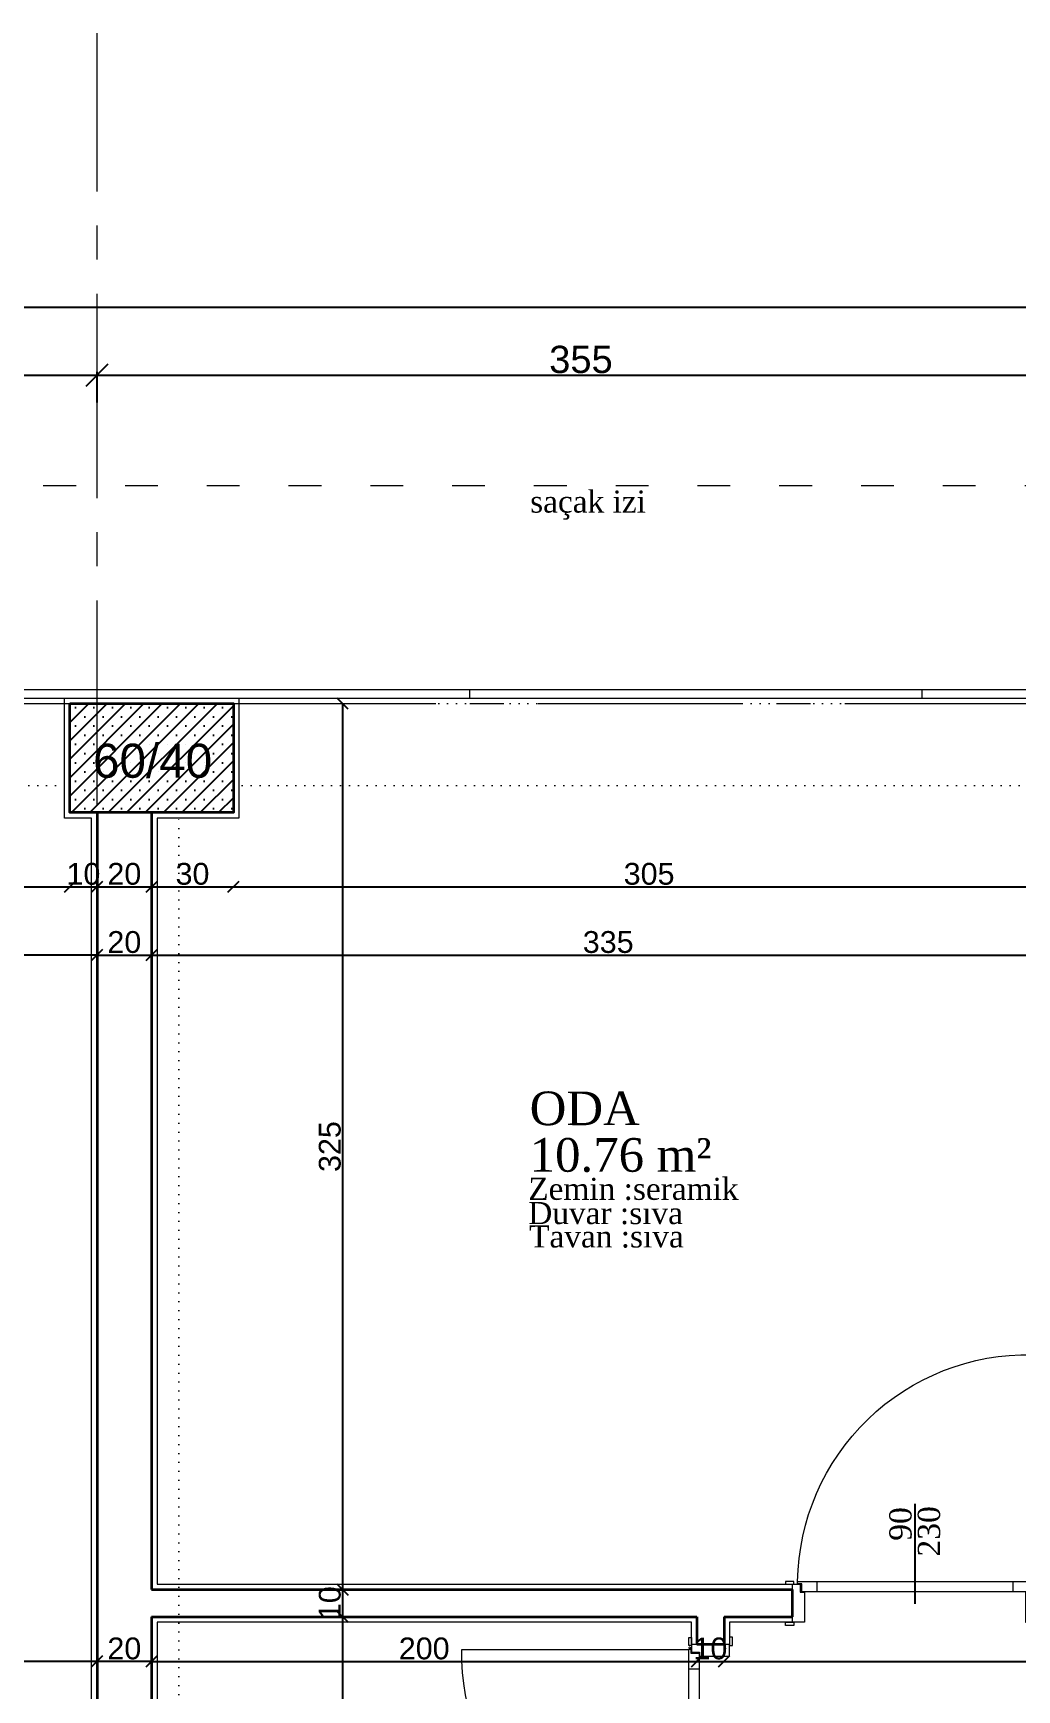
# Model space of a CAD drawing. Header units: centimetres. Extents: x 14449 to 53524, y -19051 to -10746.
# Drawn here: x 33404 to 33765, y -11780 to -11172 of the extents above; entities that cross this region are included whole.
import ezdxf

# ---------------------------------------------------------------- set-up
doc = ezdxf.new("R2010")
doc.units = ezdxf.units.CM
for name, pattern in [('ACAD_ISO03W100', [30, 12, -18]), ('CENTER2', [112.5, 75, -12.5, 12.5, -12.5]), ('DOT2', [3.175, 0, -3.175])]:
    doc.linetypes.add(name, pattern=pattern)
doc.layers.add('Kapi_Pencere', color=7, linetype='Continuous')
for name, color, linetype, lineweight in [('P-AKS', 255, 'Continuous', 5), ('P-KİRİŞ', 130, 'DOT2', 5), ('P-KOLON', 255, 'Continuous', 35), ('P-TARAMA', 252, 'Continuous', 5), ('P-ÖLÇÜ DIŞ', 245, 'Continuous', 9), ('P-ÖLÇÜ İÇ', 243, 'Continuous', 0), ('rtm-duv tugla', 22, 'Continuous', 35), ('rtm-kapı-ahsap', 35, 'Continuous', 13), ('rtm-mhl-yazı-malzeme', 7, 'Continuous', 13), ('rtm-pen-ahsap', 35, 'Continuous', 13), ('rtm-sıva', 252, 'Continuous', 15)]:
    doc.layers.add(name, color=color, linetype=linetype, lineweight=lineweight)
doc.styles.add('arial_1_18', font='arial.ttf', dxfattribs={"height": 0.2})
doc.styles.get("Standard").update_dxf_attribs({"font": 'arial.ttf'})
doc.styles.add('ölçü', font='times.ttf', dxfattribs={"height": 10})
doc.dimstyles.new('DIŞ ÖLÇÜ', dxfattribs={"dimtxt": 10, "dimasz": 8, "dimexe": 1.25, "dimexo": 0.625, "dimtad": 1, "dimdec": 0, "dimtxsty": 'Standard', "dimblk": 'OBLIQUE', "dimcen": 2.5, "dimse1": 1, "dimse2": 1, "dimclrd": 256, "dimclrt": 256, "dimadec": 0, "dimazin": 0, "dimtfac": 1, "dimtdec": 0, "dimtmove": 0, "dimatfit": 3, "dimldrblk": 'OBLIQUE', "dimfxl": 1, "dimarcsym": 0})
doc.dimstyles.new('İÇ ÖLÇÜ', dxfattribs={"dimtxt": 8, "dimasz": 4, "dimexe": 1.25, "dimexo": 0.625, "dimtad": 1, "dimdec": 0, "dimtxsty": 'Standard', "dimblk": 'OBLIQUE', "dimcen": 2.5, "dimse1": 1, "dimse2": 1, "dimclrd": 256, "dimclrt": 256, "dimadec": 0, "dimazin": 0, "dimtfac": 1, "dimtdec": 0, "dimtmove": 1, "dimatfit": 3, "dimldrblk": 'OBLIQUE', "dimfxl": 1, "dimarcsym": 0})

# ---------------------------------------------------------------- blocks, each defined once
blk = doc.blocks.new('IKUTGK')
at = {"layer": 'P-KİRİŞ'}
for points in [[(34715.47, -7196.1), (35116.89, -7196.1)], [(35176.89, -7196.1), (35786.89, -7196.1)], [(34744.85, -7226.1), (35116.89, -7226.1)], [(35176.89, -7226.1), (35786.89, -7226.1)], [(35126.89, -7661.1), (35126.89, -7236.1)], [(35156.89, -7661.1), (35156.89, -7236.1)]]:
    blk.add_lwpolyline(points, dxfattribs=at)
blk = doc.blocks.new('YTHTHTY')
at = {"layer": 'P-TARAMA', "lineweight": -3}
h = blk.add_hatch(dxfattribs=at)
h.set_pattern_fill('SACNCR', color=256, scale=2, style=0)
h.paths.add_polyline_path([(31025.2, -9036.94), (31025.2, -8996.94), (30965.2, -8996.94), (30965.2, -9036.94)])
at = {"layer": 'P-KOLON', "linetype": 'Continuous'}
blk.add_lwpolyline([(30965.2, -8996.94), (31025.2, -8996.94), (31025.2, -9036.94), (30965.2, -9036.94)], close=True, dxfattribs=at)
at = {"layer": 'P-KOLON', "linetype": 'Continuous', "style": 'arial_1_18'}
blk.add_text('60/40', height=12.5, dxfattribs=at).set_placement((30973.71, -9024.15))
blk = doc.blocks.new('YTUJ7U')
at = {"layer": 'P-AKS', "linetype": 'CENTER2'}
for points in [[(26460.62, -9962.63), (26460.62, -8554.55)], [(25834.86, -8800.51), (29322.56, -8800.51)]]:
    blk.add_lwpolyline(points, dxfattribs=at)
blk = doc.blocks.new('KAPI')
at = {"layer": 'rtm-kapı-ahsap'}
for p, q in [((8056.48, 304.69), (8056.48, 307.73)), ((8056.48, 307.73), (8057.45, 307.73)), ((8057.45, 304.69), (8056.48, 304.69)), ((8057.45, 307.73), (8057.45, 304.69)), ((8057.45, 305.26), (8057.45, 302.29)), ((8057.45, 305.26), (8071.45, 305.26)), ((8072.58, 307.78), (8071.45, 307.78)), ((8071.45, 307.78), (8071.45, 304.69)), ((8071.45, 300.8), (8071.45, 305.26)), ((8071.45, 304.69), (8072.58, 304.69)), ((8072.58, 304.69), (8072.58, 307.78)), ((8056.46, 303.27), (8056.46, 217.24)), ((8057.45, 303.27), (8056.46, 303.27)), ((8057.39, 301.77), (8057.39, 303.27)), ((8060.28, 301.77), (8057.39, 301.77)), ((8057.45, 302.29), (8060.42, 302.29)), ((8060.28, 218.74), (8060.28, 301.77)), ((8060.42, 302.29), (8060.42, 300.8)), ((8060.42, 300.8), (8071.45, 300.8)), ((8056.46, 296.2), (8060.28, 296.2)), ((8056.46, 224.31), (8060.28, 224.31)), ((8060.42, 218.23), (8060.42, 219.71)), ((8060.42, 219.71), (8071.45, 219.71)), ((8071.45, 219.71), (8071.45, 215.26)), ((7973.28, 217.24), (8056.46, 217.24)), ((8057.45, 217.24), (8056.46, 217.24)), ((8056.48, 215.82), (8056.48, 212.78)), ((8057.45, 215.82), (8056.48, 215.82)), ((8056.48, 212.78), (8057.45, 212.78)), ((8057.39, 218.74), (8057.39, 217.24)), ((8060.28, 218.74), (8057.39, 218.74)), ((8057.45, 218.23), (8060.42, 218.23)), ((8057.45, 215.26), (8057.45, 218.23)), ((8057.45, 212.78), (8057.45, 215.82)), ((8057.45, 215.26), (8071.45, 215.26)), ((8071.45, 215.82), (8072.58, 215.82)), ((8071.45, 212.73), (8071.45, 215.82)), ((8072.58, 212.73), (8071.45, 212.73)), ((8072.58, 215.82), (8072.58, 212.73))]:
    blk.add_line(p, q, dxfattribs=at)
at = {"layer": 'rtm-kapı-ahsap', "const_width": 0.388}
blk.add_lwpolyline([(8056.86, 216.32, 1), (8056.86, 216.92, 1)], format="xyb", close=True, dxfattribs=at)
at = {"layer": 'rtm-kapı-ahsap'}
blk.add_arc((8057.71, 218.83), 84.45, 90.85375, 181.07615, dxfattribs=at)
blk = doc.blocks.new('_Oblique')
at = {"color": 0, "linetype": 'ByBlock', "lineweight": -2}
blk.add_line((-0.5, -0.5), (0.5, 0.5), dxfattribs=at)
blk = doc.blocks.new('*D4773')
at = {"layer": 'Defpoints', "color": 0, "transparency": 16777216}
for p in [(36102.89, -11272.58), (33016.48, -11284.75), (36102.89, -11284.75)]:
    blk.add_point(p, dxfattribs=at)
at = {"layer": 'P-ÖLÇÜ DIŞ', "color": 0, "lineweight": -2, "transparency": 16777216}
for p, q in [((33016.48, -11282.58), (33016.48, -11271.33)), ((36102.89, -11282.58), (36102.89, -11271.33))]:
    blk.add_line(p, q, dxfattribs=at)
at = {"layer": 'P-ÖLÇÜ DIŞ', "lineweight": -2, "transparency": 16777216}
blk.add_line((33016.48, -11272.58), (36102.89, -11272.58), dxfattribs=at)
at = {"layer": 'P-ÖLÇÜ DIŞ', "lineweight": -2, "transparency": 16777216, "xscale": 8, "yscale": 8, "zscale": 8, "rotation": 180}
blk.add_blockref('_Oblique', (33016.48, -11272.58), dxfattribs=at)
at = {"layer": 'P-ÖLÇÜ DIŞ', "lineweight": -2, "transparency": 16777216, "xscale": 8, "yscale": 8, "zscale": 8}
blk.add_blockref('_Oblique', (36102.89, -11272.58), dxfattribs=at)
at = {"layer": 'P-ÖLÇÜ DIŞ', "transparency": 16777216, "insert": (34559.69, -11266.85), "char_height": 10, "attachment_point": 5}
blk.add_mtext('3086', dxfattribs=at)
blk = doc.blocks.new('*D4774')
at = {"layer": 'Defpoints', "color": 0, "transparency": 16777216}
for p in [(33427.89, -11297.58), (33307.89, -11309.75), (33427.89, -11309.75)]:
    blk.add_point(p, dxfattribs=at)
at = {"layer": 'P-ÖLÇÜ DIŞ', "color": 0, "lineweight": -2, "transparency": 16777216}
for p, q in [((33307.89, -11307.58), (33307.89, -11296.33)), ((33427.89, -11307.58), (33427.89, -11296.33))]:
    blk.add_line(p, q, dxfattribs=at)
at = {"layer": 'P-ÖLÇÜ DIŞ', "lineweight": -2, "transparency": 16777216}
blk.add_line((33307.89, -11297.58), (33427.89, -11297.58), dxfattribs=at)
at = {"layer": 'P-ÖLÇÜ DIŞ', "lineweight": -2, "transparency": 16777216, "xscale": 8, "yscale": 8, "zscale": 8, "rotation": 180}
blk.add_blockref('_Oblique', (33307.89, -11297.58), dxfattribs=at)
at = {"layer": 'P-ÖLÇÜ DIŞ', "lineweight": -2, "transparency": 16777216, "xscale": 8, "yscale": 8, "zscale": 8}
blk.add_blockref('_Oblique', (33427.89, -11297.58), dxfattribs=at)
at = {"layer": 'P-ÖLÇÜ DIŞ', "transparency": 16777216, "insert": (33367.89, -11291.85), "char_height": 10, "attachment_point": 5}
blk.add_mtext('120', dxfattribs=at)
blk = doc.blocks.new('*D4775')
at = {"layer": 'Defpoints', "color": 0, "transparency": 16777216}
for p in [(33782.89, -11297.58), (33427.89, -11309.75), (33782.89, -11311.75)]:
    blk.add_point(p, dxfattribs=at)
at = {"layer": 'P-ÖLÇÜ DIŞ', "color": 0, "lineweight": -2, "transparency": 16777216}
for p, q in [((33427.89, -11307.58), (33427.89, -11296.33)), ((33782.89, -11307.58), (33782.89, -11296.33))]:
    blk.add_line(p, q, dxfattribs=at)
at = {"layer": 'P-ÖLÇÜ DIŞ', "lineweight": -2, "transparency": 16777216}
blk.add_line((33427.89, -11297.58), (33782.89, -11297.58), dxfattribs=at)
at = {"layer": 'P-ÖLÇÜ DIŞ', "lineweight": -2, "transparency": 16777216, "xscale": 8, "yscale": 8, "zscale": 8, "rotation": 180}
blk.add_blockref('_Oblique', (33427.89, -11297.58), dxfattribs=at)
at = {"layer": 'P-ÖLÇÜ DIŞ', "lineweight": -2, "transparency": 16777216, "xscale": 8, "yscale": 8, "zscale": 8}
blk.add_blockref('_Oblique', (33782.89, -11297.58), dxfattribs=at)
at = {"layer": 'P-ÖLÇÜ DIŞ', "transparency": 16777216, "insert": (33605.39, -11291.85), "char_height": 10, "attachment_point": 5}
blk.add_mtext('355', dxfattribs=at)
blk = doc.blocks.new('*D4697')
at = {"layer": 'Defpoints', "color": 0, "lineweight": 30, "transparency": 16777216}
for p in [(33045.21, -11485.27), (33417.89, -11485.25), (33417.89, -11485.27)]:
    blk.add_point(p, dxfattribs=at)
at = {"layer": 'P-ÖLÇÜ İÇ', "lineweight": -2, "transparency": 16777216}
blk.add_line((33045.21, -11485.25), (33417.89, -11485.25), dxfattribs=at)
at = {"layer": 'P-ÖLÇÜ İÇ', "lineweight": -2, "transparency": 16777216, "xscale": 4, "yscale": 4, "zscale": 4, "rotation": 180}
blk.add_blockref('_Oblique', (33045.21, -11485.25), dxfattribs=at)
at = {"layer": 'P-ÖLÇÜ İÇ', "lineweight": -2, "transparency": 16777216, "xscale": 4, "yscale": 4, "zscale": 4}
blk.add_blockref('_Oblique', (33417.89, -11485.25), dxfattribs=at)
at = {"layer": 'P-ÖLÇÜ İÇ', "transparency": 16777216, "insert": (33231.55, -11480.54), "char_height": 8, "attachment_point": 5}
blk.add_mtext('373', dxfattribs=at)
blk = doc.blocks.new('*D4698')
at = {"layer": 'Defpoints', "color": 0, "lineweight": 30, "transparency": 16777216}
for p in [(33417.89, -11485.27), (33427.89, -11485.25), (33427.89, -11485.25)]:
    blk.add_point(p, dxfattribs=at)
at = {"layer": 'P-ÖLÇÜ İÇ', "lineweight": -2, "transparency": 16777216}
blk.add_line((33417.89, -11485.25), (33427.89, -11485.25), dxfattribs=at)
at = {"layer": 'P-ÖLÇÜ İÇ', "lineweight": -2, "transparency": 16777216, "xscale": 4, "yscale": 4, "zscale": 4, "rotation": 180}
blk.add_blockref('_Oblique', (33417.89, -11485.25), dxfattribs=at)
at = {"layer": 'P-ÖLÇÜ İÇ', "lineweight": -2, "transparency": 16777216, "xscale": 4, "yscale": 4, "zscale": 4}
blk.add_blockref('_Oblique', (33427.89, -11485.25), dxfattribs=at)
at = {"layer": 'P-ÖLÇÜ İÇ', "transparency": 16777216, "insert": (33422.89, -11480.54), "char_height": 8, "attachment_point": 5}
blk.add_mtext('10', dxfattribs=at)
blk = doc.blocks.new('*D4699')
at = {"layer": 'Defpoints', "color": 0, "lineweight": 30, "transparency": 16777216}
for p in [(33427.89, -11485.25), (33447.89, -11485.25), (33447.89, -11485.25)]:
    blk.add_point(p, dxfattribs=at)
at = {"layer": 'P-ÖLÇÜ İÇ', "lineweight": -2, "transparency": 16777216}
blk.add_line((33427.89, -11485.25), (33447.89, -11485.25), dxfattribs=at)
at = {"layer": 'P-ÖLÇÜ İÇ', "lineweight": -2, "transparency": 16777216, "xscale": 4, "yscale": 4, "zscale": 4, "rotation": 180}
blk.add_blockref('_Oblique', (33427.89, -11485.25), dxfattribs=at)
at = {"layer": 'P-ÖLÇÜ İÇ', "lineweight": -2, "transparency": 16777216, "xscale": 4, "yscale": 4, "zscale": 4}
blk.add_blockref('_Oblique', (33447.89, -11485.25), dxfattribs=at)
at = {"layer": 'P-ÖLÇÜ İÇ', "transparency": 16777216, "insert": (33437.89, -11480.54), "char_height": 8, "attachment_point": 5}
blk.add_mtext('20', dxfattribs=at)
blk = doc.blocks.new('*D4700')
at = {"layer": 'Defpoints', "color": 0, "lineweight": 30, "transparency": 16777216}
for p in [(33447.89, -11485.25), (33477.89, -11485.25), (33477.89, -11486.69)]:
    blk.add_point(p, dxfattribs=at)
at = {"layer": 'P-ÖLÇÜ İÇ', "lineweight": -2, "transparency": 16777216}
blk.add_line((33447.89, -11485.25), (33477.89, -11485.25), dxfattribs=at)
at = {"layer": 'P-ÖLÇÜ İÇ', "lineweight": -2, "transparency": 16777216, "xscale": 4, "yscale": 4, "zscale": 4, "rotation": 180}
blk.add_blockref('_Oblique', (33447.89, -11485.25), dxfattribs=at)
at = {"layer": 'P-ÖLÇÜ İÇ', "lineweight": -2, "transparency": 16777216, "xscale": 4, "yscale": 4, "zscale": 4}
blk.add_blockref('_Oblique', (33477.89, -11485.25), dxfattribs=at)
at = {"layer": 'P-ÖLÇÜ İÇ', "transparency": 16777216, "insert": (33462.89, -11480.54), "char_height": 8, "attachment_point": 5}
blk.add_mtext('30', dxfattribs=at)
blk = doc.blocks.new('*D4701')
at = {"layer": 'Defpoints', "color": 0, "lineweight": 30, "transparency": 16777216}
for p in [(33782.89, -11485.25), (33782.89, -11485.25), (33477.89, -11486.69)]:
    blk.add_point(p, dxfattribs=at)
at = {"layer": 'P-ÖLÇÜ İÇ', "lineweight": -2, "transparency": 16777216}
blk.add_line((33477.89, -11485.25), (33782.89, -11485.25), dxfattribs=at)
at = {"layer": 'P-ÖLÇÜ İÇ', "lineweight": -2, "transparency": 16777216, "xscale": 4, "yscale": 4, "zscale": 4, "rotation": 180}
blk.add_blockref('_Oblique', (33477.89, -11485.25), dxfattribs=at)
at = {"layer": 'P-ÖLÇÜ İÇ', "lineweight": -2, "transparency": 16777216, "xscale": 4, "yscale": 4, "zscale": 4}
blk.add_blockref('_Oblique', (33782.89, -11485.25), dxfattribs=at)
at = {"layer": 'P-ÖLÇÜ İÇ', "transparency": 16777216, "insert": (33630.39, -11480.54), "char_height": 8, "attachment_point": 5}
blk.add_mtext('305', dxfattribs=at)
blk = doc.blocks.new('*D4706')
at = {"layer": 'Defpoints', "color": 0, "lineweight": 30, "transparency": 16777216}
for p in [(33045.21, -11510.27), (33427.89, -11510.25), (33427.89, -11510.27)]:
    blk.add_point(p, dxfattribs=at)
at = {"layer": 'P-ÖLÇÜ İÇ', "lineweight": -2, "transparency": 16777216}
blk.add_line((33045.21, -11510.25), (33427.89, -11510.25), dxfattribs=at)
at = {"layer": 'P-ÖLÇÜ İÇ', "lineweight": -2, "transparency": 16777216, "xscale": 4, "yscale": 4, "zscale": 4, "rotation": 180}
blk.add_blockref('_Oblique', (33045.21, -11510.25), dxfattribs=at)
at = {"layer": 'P-ÖLÇÜ İÇ', "lineweight": -2, "transparency": 16777216, "xscale": 4, "yscale": 4, "zscale": 4}
blk.add_blockref('_Oblique', (33427.89, -11510.25), dxfattribs=at)
at = {"layer": 'P-ÖLÇÜ İÇ', "transparency": 16777216, "insert": (33236.55, -11505.54), "char_height": 8, "attachment_point": 5}
blk.add_mtext('383', dxfattribs=at)
blk = doc.blocks.new('*D4838')
at = {"layer": 'Defpoints', "color": 0, "lineweight": 30, "transparency": 16777216}
for p in [(33427.89, -11510.27), (33447.89, -11510.27), (33447.89, -11510.27)]:
    blk.add_point(p, dxfattribs=at)
at = {"layer": 'P-ÖLÇÜ İÇ', "lineweight": -2, "transparency": 16777216}
blk.add_line((33427.89, -11510.27), (33447.89, -11510.27), dxfattribs=at)
at = {"layer": 'P-ÖLÇÜ İÇ', "lineweight": -2, "transparency": 16777216, "xscale": 4, "yscale": 4, "zscale": 4, "rotation": 180}
blk.add_blockref('_Oblique', (33427.89, -11510.27), dxfattribs=at)
at = {"layer": 'P-ÖLÇÜ İÇ', "lineweight": -2, "transparency": 16777216, "xscale": 4, "yscale": 4, "zscale": 4}
blk.add_blockref('_Oblique', (33447.89, -11510.27), dxfattribs=at)
at = {"layer": 'P-ÖLÇÜ İÇ', "transparency": 16777216, "insert": (33437.89, -11505.56), "char_height": 8, "attachment_point": 5}
blk.add_mtext('20', dxfattribs=at)
blk = doc.blocks.new('*D4839')
at = {"layer": 'Defpoints', "color": 0, "lineweight": 30, "transparency": 16777216}
for p in [(33447.89, -11510.27), (33782.89, -11510.27), (33782.89, -11510.27)]:
    blk.add_point(p, dxfattribs=at)
at = {"layer": 'P-ÖLÇÜ İÇ', "lineweight": -2, "transparency": 16777216}
blk.add_line((33447.89, -11510.27), (33782.89, -11510.27), dxfattribs=at)
at = {"layer": 'P-ÖLÇÜ İÇ', "lineweight": -2, "transparency": 16777216, "xscale": 4, "yscale": 4, "zscale": 4, "rotation": 180}
blk.add_blockref('_Oblique', (33447.89, -11510.27), dxfattribs=at)
at = {"layer": 'P-ÖLÇÜ İÇ', "lineweight": -2, "transparency": 16777216, "xscale": 4, "yscale": 4, "zscale": 4}
blk.add_blockref('_Oblique', (33782.89, -11510.27), dxfattribs=at)
at = {"layer": 'P-ÖLÇÜ İÇ', "transparency": 16777216, "insert": (33615.39, -11505.56), "char_height": 8, "attachment_point": 5}
blk.add_mtext('335', dxfattribs=at)
blk = doc.blocks.new('*D4737')
at = {"layer": 'Defpoints', "color": 0, "lineweight": 30, "transparency": 16777216}
for p in [(33518, -11753.05), (33518, -11753.05), (33518, -11903.05)]:
    blk.add_point(p, dxfattribs=at)
at = {"layer": 'P-ÖLÇÜ İÇ', "lineweight": -2, "transparency": 16777216}
blk.add_line((33518, -11903.05), (33518, -11753.05), dxfattribs=at)
at = {"layer": 'P-ÖLÇÜ İÇ', "lineweight": -2, "transparency": 16777216, "xscale": 4, "yscale": 4, "zscale": 4}
for p, rotation in [((33518, -11753.05), 90), ((33518, -11903.05), 270)]:
    blk.add_blockref('_Oblique', p, dxfattribs=dict(at, rotation=rotation))
at = {"layer": 'P-ÖLÇÜ İÇ', "transparency": 16777216, "insert": (33513.29, -11828.05), "char_height": 8, "attachment_point": 5, "rotation": 90}
blk.add_mtext('150', dxfattribs=at)
blk = doc.blocks.new('*D4738')
at = {"layer": 'Defpoints', "color": 0, "lineweight": 30, "transparency": 16777216}
for p in [(33518, -11743.05), (33518, -11743.05), (33518, -11753.05)]:
    blk.add_point(p, dxfattribs=at)
at = {"layer": 'P-ÖLÇÜ İÇ', "lineweight": -2, "transparency": 16777216}
blk.add_line((33518, -11753.05), (33518, -11743.05), dxfattribs=at)
at = {"layer": 'P-ÖLÇÜ İÇ', "lineweight": -2, "transparency": 16777216, "xscale": 4, "yscale": 4, "zscale": 4}
for p, rotation in [((33518, -11743.05), 90), ((33518, -11753.05), 270)]:
    blk.add_blockref('_Oblique', p, dxfattribs=dict(at, rotation=rotation))
at = {"layer": 'P-ÖLÇÜ İÇ', "transparency": 16777216, "insert": (33513.29, -11748.05), "char_height": 8, "attachment_point": 5, "rotation": 90}
blk.add_mtext('10', dxfattribs=at)
blk = doc.blocks.new('*D4716')
at = {"layer": 'Defpoints', "color": 0, "lineweight": 30, "transparency": 16777216}
for p in [(33518, -11418.05), (33518, -11418.05), (33518, -11743.05)]:
    blk.add_point(p, dxfattribs=at)
at = {"layer": 'P-ÖLÇÜ İÇ', "lineweight": -2, "transparency": 16777216}
blk.add_line((33518, -11743.05), (33518, -11418.05), dxfattribs=at)
at = {"layer": 'P-ÖLÇÜ İÇ', "lineweight": -2, "transparency": 16777216, "xscale": 4, "yscale": 4, "zscale": 4}
for p, rotation in [((33518, -11418.05), 90), ((33518, -11743.05), 270)]:
    blk.add_blockref('_Oblique', p, dxfattribs=dict(at, rotation=rotation))
at = {"layer": 'P-ÖLÇÜ İÇ', "transparency": 16777216, "insert": (33513.29, -11580.55), "char_height": 8, "attachment_point": 5, "rotation": 90}
blk.add_mtext('325', dxfattribs=at)
blk = doc.blocks.new('*D4874')
at = {"layer": 'Defpoints', "color": 0, "lineweight": 30, "transparency": 16777216}
for p in [(33447.89, -11768.38), (33647.89, -11768.38), (33647.89, -11769.41)]:
    blk.add_point(p, dxfattribs=at)
at = {"layer": 'P-ÖLÇÜ İÇ', "lineweight": -2, "transparency": 16777216}
blk.add_line((33447.89, -11769.41), (33647.89, -11769.41), dxfattribs=at)
at = {"layer": 'P-ÖLÇÜ İÇ', "lineweight": -2, "transparency": 16777216, "xscale": 4, "yscale": 4, "zscale": 4, "rotation": 180}
blk.add_blockref('_Oblique', (33447.89, -11769.41), dxfattribs=at)
at = {"layer": 'P-ÖLÇÜ İÇ', "lineweight": -2, "transparency": 16777216, "xscale": 4, "yscale": 4, "zscale": 4}
blk.add_blockref('_Oblique', (33647.89, -11769.41), dxfattribs=at)
at = {"layer": 'P-ÖLÇÜ İÇ', "transparency": 16777216, "insert": (33547.89, -11764.7), "char_height": 8, "attachment_point": 5}
blk.add_mtext('200', dxfattribs=at)
blk = doc.blocks.new('*D4717')
at = {"layer": 'Defpoints', "color": 0, "lineweight": 30, "transparency": 16777216}
for p in [(33647.89, -11768.38), (33657.89, -11769.41), (33657.89, -11771.1)]:
    blk.add_point(p, dxfattribs=at)
at = {"layer": 'P-ÖLÇÜ İÇ', "lineweight": -2, "transparency": 16777216}
blk.add_line((33647.89, -11769.41), (33657.89, -11769.41), dxfattribs=at)
at = {"layer": 'P-ÖLÇÜ İÇ', "lineweight": -2, "transparency": 16777216, "xscale": 4, "yscale": 4, "zscale": 4, "rotation": 180}
blk.add_blockref('_Oblique', (33647.89, -11769.41), dxfattribs=at)
at = {"layer": 'P-ÖLÇÜ İÇ', "lineweight": -2, "transparency": 16777216, "xscale": 4, "yscale": 4, "zscale": 4}
blk.add_blockref('_Oblique', (33657.89, -11769.41), dxfattribs=at)
at = {"layer": 'P-ÖLÇÜ İÇ', "transparency": 16777216, "insert": (33652.89, -11764.7), "char_height": 8, "attachment_point": 5}
blk.add_mtext('10', dxfattribs=at)
blk = doc.blocks.new('*D4718')
at = {"layer": 'Defpoints', "color": 0, "lineweight": 30, "transparency": 16777216}
for p in [(33657.89, -11771.1), (34267.89, -11769.41), (34267.89, -11770.97)]:
    blk.add_point(p, dxfattribs=at)
at = {"layer": 'P-ÖLÇÜ İÇ', "lineweight": -2, "transparency": 16777216}
blk.add_line((33657.89, -11769.41), (34267.89, -11769.41), dxfattribs=at)
at = {"layer": 'P-ÖLÇÜ İÇ', "lineweight": -2, "transparency": 16777216, "xscale": 4, "yscale": 4, "zscale": 4, "rotation": 180}
blk.add_blockref('_Oblique', (33657.89, -11769.41), dxfattribs=at)
at = {"layer": 'P-ÖLÇÜ İÇ', "lineweight": -2, "transparency": 16777216, "xscale": 4, "yscale": 4, "zscale": 4}
blk.add_blockref('_Oblique', (34267.89, -11769.41), dxfattribs=at)
at = {"layer": 'P-ÖLÇÜ İÇ', "transparency": 16777216, "insert": (33962.89, -11764.7), "char_height": 8, "attachment_point": 5}
blk.add_mtext('610', dxfattribs=at)
blk = doc.blocks.new('*D4893')
at = {"layer": 'Defpoints', "color": 0, "lineweight": 30, "transparency": 16777216}
for p in [(33427.89, -11769.41), (33427.89, -11769.41), (33447.89, -11769.41)]:
    blk.add_point(p, dxfattribs=at)
at = {"layer": 'P-ÖLÇÜ İÇ', "lineweight": -2, "transparency": 16777216}
blk.add_line((33447.89, -11769.41), (33427.89, -11769.41), dxfattribs=at)
at = {"layer": 'P-ÖLÇÜ İÇ', "lineweight": -2, "transparency": 16777216, "xscale": 4, "yscale": 4, "zscale": 4, "rotation": 180}
blk.add_blockref('_Oblique', (33427.89, -11769.41), dxfattribs=at)
at = {"layer": 'P-ÖLÇÜ İÇ', "lineweight": -2, "transparency": 16777216, "xscale": 4, "yscale": 4, "zscale": 4}
blk.add_blockref('_Oblique', (33447.89, -11769.41), dxfattribs=at)
at = {"layer": 'P-ÖLÇÜ İÇ', "transparency": 16777216, "insert": (33437.89, -11764.7), "char_height": 8, "attachment_point": 5}
blk.add_mtext('20', dxfattribs=at)
blk = doc.blocks.new('*D4894')
at = {"layer": 'Defpoints', "color": 0, "lineweight": 30, "transparency": 16777216}
for p in [(33024.11, -11768.62), (33024.11, -11769.41), (33427.89, -11769.41)]:
    blk.add_point(p, dxfattribs=at)
at = {"layer": 'P-ÖLÇÜ İÇ', "lineweight": -2, "transparency": 16777216}
blk.add_line((33427.89, -11769.41), (33024.11, -11769.41), dxfattribs=at)
at = {"layer": 'P-ÖLÇÜ İÇ', "lineweight": -2, "transparency": 16777216, "xscale": 4, "yscale": 4, "zscale": 4, "rotation": 180}
blk.add_blockref('_Oblique', (33024.11, -11769.41), dxfattribs=at)
at = {"layer": 'P-ÖLÇÜ İÇ', "lineweight": -2, "transparency": 16777216, "xscale": 4, "yscale": 4, "zscale": 4}
blk.add_blockref('_Oblique', (33427.89, -11769.41), dxfattribs=at)
at = {"layer": 'P-ÖLÇÜ İÇ', "transparency": 16777216, "insert": (33226, -11764.7), "char_height": 8, "attachment_point": 5}
blk.add_mtext('404', dxfattribs=at)

msp = doc.modelspace()

# ---------------------------------------------------------------- linework, layer by layer
at = {"layer": 'Kapi_Pencere', "linetype": 'Continuous', "lineweight": 25}
msp.add_line((33727.89, -11711.61), (33727.89, -11748.3), dxfattribs=at)
at = {"layer": 'rtm-duv tugla'}
for p, q in [((33427.89, -11458.05), (33427.89, -11883.05)), ((33447.89, -11458.05), (33447.89, -11743.05)), ((33447.89, -11743.05), (33682.89, -11743.05)), ((33682.89, -11743.05), (33682.89, -11753.05)), ((33447.89, -11753.05), (33647.89, -11753.05)), ((33447.89, -11753.05), (33447.89, -11883.05)), ((33647.89, -11753.05), (33647.89, -11763.05)), ((33657.89, -11753.05), (33682.89, -11753.05)), ((33657.89, -11753.05), (33657.89, -11763.05)), ((33647.89, -11763.05), (33657.89, -11763.05))]:
    msp.add_line(p, q, dxfattribs=at)
at = {"layer": 'rtm-pen-ahsap'}
for p, q in [((33564.48, -11413.05), (33564.48, -11416.05)), ((33730.48, -11413.05), (33730.48, -11416.05))]:
    msp.add_line(p, q, dxfattribs=at)
msp.add_lwpolyline([(33066.48, -11416.05), (36052.89, -11416.05), (36052.89, -11413.05), (33066.48, -11413.05), (33066.48, -11416.05)], dxfattribs=at)
at = {"layer": 'rtm-sıva', "linetype": 'ACAD_ISO03W100'}
msp.add_line((33018.16, -11338.05), (36104.59, -11338.05), dxfattribs=at)
at = {"layer": 'rtm-sıva'}
for points in [[(33412.89, -11911.05), (33420.89, -11911.05), (33420.89, -11881.05), (33425.89, -11881.05), (33425.89, -11460.05), (33415.89, -11460.05), (33415.89, -11416.05), (33479.89, -11416.05), (33479.89, -11460.05), (33449.89, -11460.05), (33449.89, -11741.05), (33682.89, -11741.05)], [(33645.89, -11763.05), (33645.89, -11755.05), (33449.89, -11755.05), (33449.89, -11881.05), (33499.89, -11881.05), (33499.89, -11901.05), (33645.89, -11901.05), (33645.89, -11853.05)], [(33682.89, -11755.05), (33659.89, -11755.05), (33659.89, -11763.05)]]:
    msp.add_lwpolyline(points, dxfattribs=at)

# ---------------------------------------------------------------- block references
at = {"layer": 'rtm-kapı-ahsap', "lineweight": 30, "xscale": -1}
for p, rotation in [((33988.15, -3683.61), 90), ((25588.45, -11547.8), 180)]:
    msp.add_blockref('KAPI', p, dxfattribs=dict(at, rotation=rotation))
at = {"layer": 'rtm-sıva'}
for name, p in [('YTUJ7U', (6967.28, -2617.54)), ('YTHTHTY', (2452.7, -2421.11)), ('IKUTGK', (-1699, -4221.95))]:
    msp.add_blockref(name, p, dxfattribs=at)

# ---------------------------------------------------------------- texts
at = {"layer": 'Kapi_Pencere', "linetype": 'Continuous', "lineweight": 25, "style": 'ölçü'}
for s, p in [('90', (33726.67, -11725.15)), ('230', (33737.13, -11730.95))]:
    msp.add_text(s, height=8.165, rotation=90.08466, dxfattribs=at).set_placement(p)
at = {"layer": 'rtm-mhl-yazı-malzeme', "style": 'ölçü'}
for s, height, p in [('saçak izi', 8.1, (33586.76, -11347.98)), ('Zemin :seramik', 8.1003, (33586.06, -11600.09)), ('Duvar :sıva', 8.1003, (33586.06, -11608.98)), ('Tavan :sıva', 8.1003, (33586.37, -11617.56))]:
    msp.add_text(s, height=height, dxfattribs=at).set_placement(p)
at = {"layer": 'rtm-mhl-yazı-malzeme', "lineweight": 30, "style": 'ölçü'}
for s, p in [('ODA', (33586.58, -11572.69)), ('10.76 m²', (33586.58, -11589.78))]:
    msp.add_text(s, height=12.346, dxfattribs=at).set_placement(p)

# ---------------------------------------------------------------- dimensions: what is measured, and where the dimension line sits
at = {"layer": 'P-ÖLÇÜ DIŞ'}
for base, p1, p2, override, picture, middle in [((36102.89, -11272.58), (33016.48, -11284.75), (36102.89, -11284.75), {"dimse1": 0, "dimse2": 0, "dimfxl": 10, "dimfxlon": 1}, '*D4773', (34559.69, -11266.85)), ((33427.89, -11297.58), (33307.89, -11309.75), (33427.89, -11309.75), {"dimse1": 0, "dimse2": 0, "dimfxl": 10, "dimfxlon": 1}, '*D4774', (33367.89, -11291.85)), ((33782.89, -11297.58), (33427.89, -11309.75), (33782.89, -11311.75), {"dimse1": 0, "dimse2": 0, "dimtmove": 1, "dimfxl": 10, "dimfxlon": 1}, '*D4775', (33605.39, -11291.85))]:
    dim = msp.add_linear_dim(base=base, p1=p1, p2=p2, dimstyle='DIŞ ÖLÇÜ', override=override, dxfattribs=at)
    dim.commit()
    dim.dimension.update_dxf_attribs({"geometry": picture, "text_midpoint": middle})
at = {"layer": 'P-ÖLÇÜ İÇ'}
for base, p1, p2, picture, middle in [((33518, -11418.05), (33518, -11743.05), (33518, -11418.05), '*D4716', (33513.29, -11580.55)), ((33518, -11753.05), (33518, -11903.05), (33518, -11753.05), '*D4737', (33513.29, -11828.05))]:
    dim = msp.add_linear_dim(base=base, p1=p1, p2=p2, angle=90, dimstyle='İÇ ÖLÇÜ', dxfattribs=at)
    dim.commit()
    dim.dimension.update_dxf_attribs({"geometry": picture, "text_midpoint": middle})
for base, p1, p2, picture, middle in [((33417.89, -11485.25), (33045.21, -11485.27), (33417.89, -11485.27), '*D4697', (33231.55, -11480.54)), ((33447.89, -11485.25), (33427.89, -11485.25), (33447.89, -11485.25), '*D4699', (33437.89, -11480.54)), ((33477.89, -11485.25), (33447.89, -11485.25), (33477.89, -11486.69), '*D4700', (33462.89, -11480.54)), ((33782.89, -11485.25), (33477.89, -11486.69), (33782.89, -11485.25), '*D4701', (33630.39, -11480.54)), ((33427.89, -11510.25), (33045.21, -11510.27), (33427.89, -11510.27), '*D4706', (33236.55, -11505.54)), ((33447.89, -11510.27), (33427.89, -11510.27), (33447.89, -11510.27), '*D4838', (33437.89, -11505.56)), ((33782.89, -11510.27), (33447.89, -11510.27), (33782.89, -11510.27), '*D4839', (33615.39, -11505.56)), ((33024.11, -11769.41), (33427.89, -11769.41), (33024.11, -11768.62), '*D4894', (33226, -11764.7)), ((33427.89, -11769.41), (33447.89, -11769.41), (33427.89, -11769.41), '*D4893', (33437.89, -11764.7)), ((33647.89, -11769.41), (33447.89, -11768.38), (33647.89, -11768.38), '*D4874', (33547.89, -11764.7)), ((34267.89, -11769.41), (33657.89, -11771.1), (34267.89, -11770.97), '*D4718', (33962.89, -11764.7))]:
    dim = msp.add_linear_dim(base=base, p1=p1, p2=p2, dimstyle='İÇ ÖLÇÜ', dxfattribs=at)
    dim.commit()
    dim.dimension.update_dxf_attribs({"geometry": picture, "text_midpoint": middle})
for base, p1, p2, picture, middle in [((33427.89, -11485.25), (33417.89, -11485.27), (33427.89, -11485.25), '*D4698', (33422.89, -11485.25)), ((33657.89, -11769.41), (33647.89, -11768.38), (33657.89, -11771.1), '*D4717', (33652.89, -11769.41))]:
    dim = msp.add_linear_dim(base=base, p1=p1, p2=p2, dimstyle='İÇ ÖLÇÜ', dxfattribs=at)
    dim.commit()
    dim.dimension.update_dxf_attribs({"geometry": picture, "text_midpoint": middle, "dimtype": 160})
dim = msp.add_linear_dim(base=(33518, -11743.05), p1=(33518, -11753.05), p2=(33518, -11743.05), angle=90, dimstyle='İÇ ÖLÇÜ', dxfattribs=at)
dim.commit()
dim.dimension.update_dxf_attribs({"geometry": '*D4738', "text_midpoint": (33518, -11748.05), "dimtype": 160})

doc.saveas('drawing.dxf')
